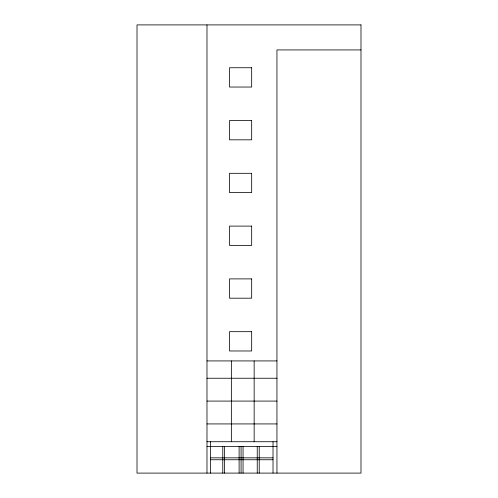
<?xml version="1.0" encoding="UTF-8"?>
<svg xmlns="http://www.w3.org/2000/svg" width="498" height="498" viewBox="0 0 498 498"><rect width="100%" height="100%" fill="white"/><g stroke="black" fill="none" stroke-linecap="round" stroke-linejoin="round"><path stroke-width="0.75" d="M360.988 49.925L276.95 49.925L276.95 473.1M206.981 360.925L276.95 360.925M206.981 378.237L276.95 378.237M206.981 401.083L276.95 401.083M206.981 423.929L276.95 423.929M206.981 441.726L276.95 441.726M206.981 446.395L276.95 446.395M210.511 457.843L273.022 457.843M210.511 459.747L273.022 459.747M273.022 441.726L273.022 473.1M259.221 446.395L259.221 473.1M257.242 446.395L257.242 473.1M254.154 360.925L254.154 441.726M243.055 446.395L243.055 473.1M241.082 446.395L241.082 473.1M239.115 446.395L239.115 473.1M231.358 360.925L231.358 441.726M224.505 446.395L224.505 473.1M222.78 446.395L222.78 473.1M210.511 441.726L210.511 473.1M206.981 24.9L206.981 473.1M360.988 24.9L137.012 24.9L137.012 473.1L360.988 473.1L360.988 24.9M251.671 67.74L229.51 67.74L229.51 87.038L251.671 87.038L251.671 67.74M251.671 120.528L229.51 120.528L229.51 139.826L251.671 139.826L251.671 120.528M251.671 173.316L229.51 173.316L229.51 192.614L251.671 192.614L251.671 173.316M251.671 226.104L229.51 226.104L229.51 245.402L251.671 245.402L251.671 226.104M251.671 278.892L229.51 278.892L229.51 298.19L251.671 298.19L251.671 278.892M251.671 331.68L229.51 331.68L229.51 350.978L251.671 350.978L251.671 331.68"/></g></svg>
